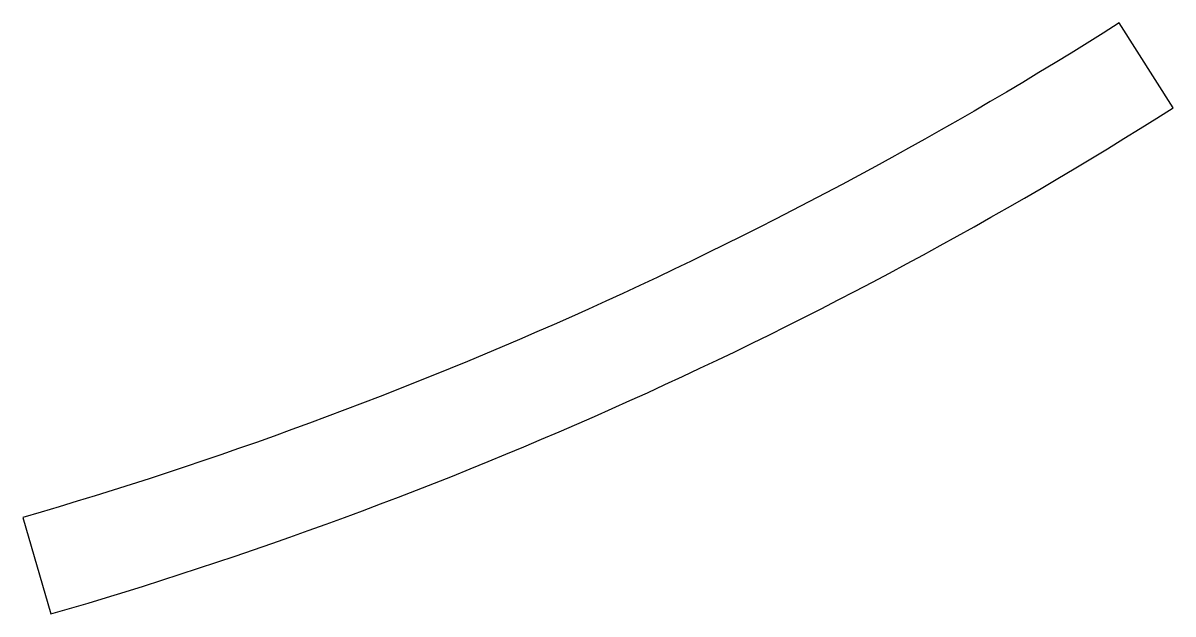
# Model space of a CAD drawing. Extents: x 0 to 25.8, y 0 to 13.2.
import ezdxf

# ---------------------------------------------------------------- set-up
doc = ezdxf.new("R2010")
doc.units = 0
doc.layers.get('0').update_dxf_attribs({"linetype": 'CONTINUOUS'})

msp = doc.modelspace()

# ---------------------------------------------------------------- linework, layer by layer
msp.add_lwpolyline([(25.766, 11.331), (24.562, 13.232, -0.070683), (0.003, 2.164), (0.63, 0.003, 0.070683)], format="xyb", close=True)

doc.saveas('drawing.dxf')
